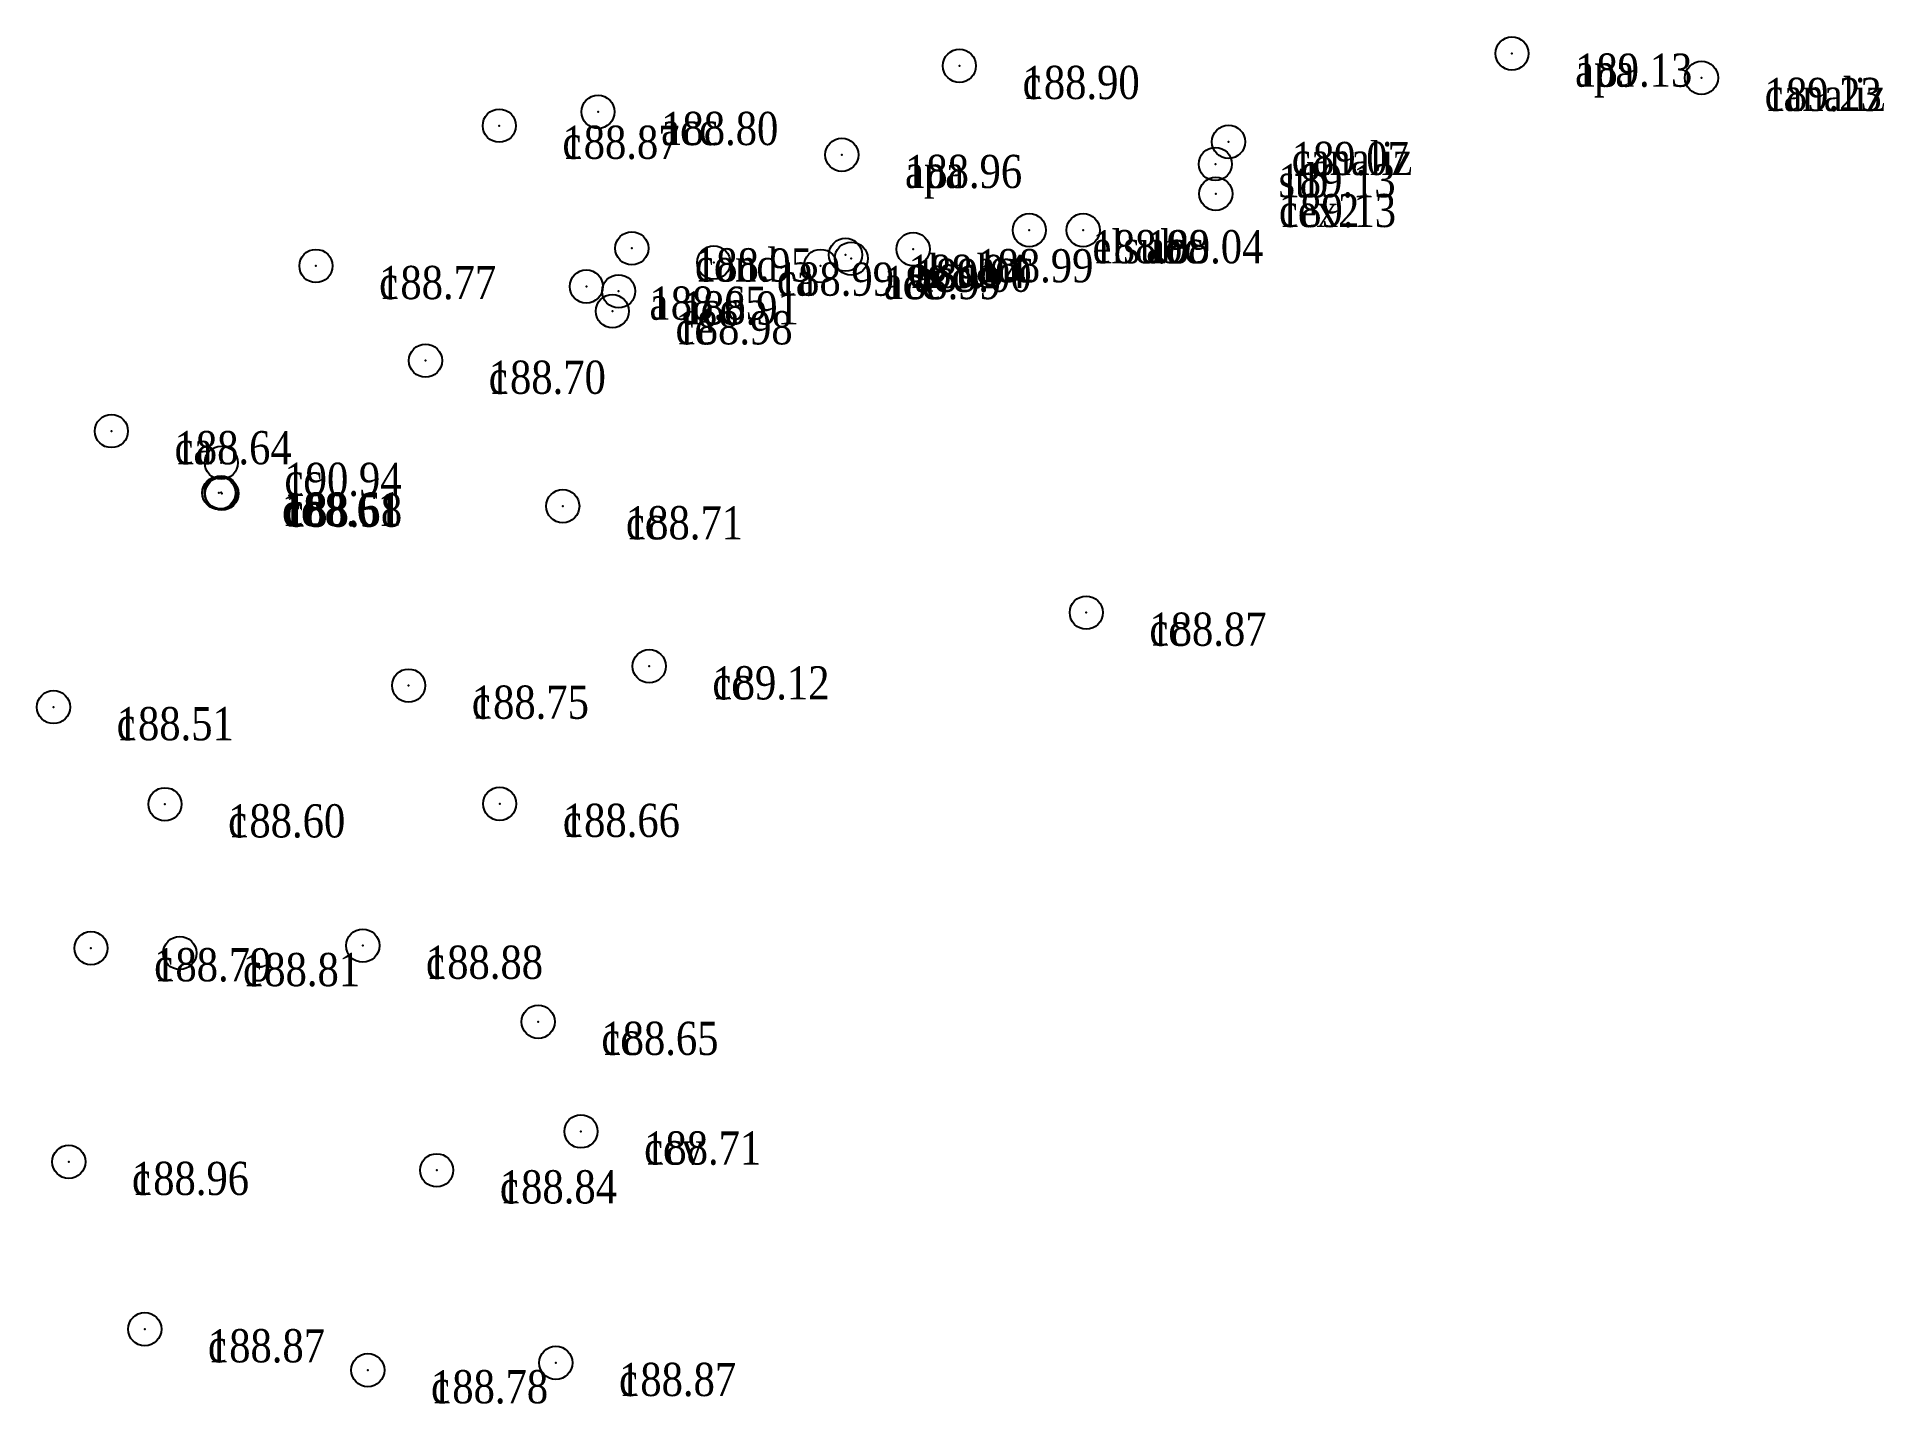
# Model space of a CAD drawing. Header units: inches. Extents: x 388206.2 to 388261.8, y 683683.1 to 683724.3.
import ezdxf

# ---------------------------------------------------------------- set-up
doc = ezdxf.new("R2010")
doc.units = ezdxf.units.IN
doc.header["$MEASUREMENT"] = 0
doc.header["$PDMODE"] = 32
doc.header["$PDSIZE"] = 1
for name, color, linetype in [('0_pct_coduri', 6, 'Continuous'), ('0_pct_cote', 5, 'Continuous'), ('0_pct_simboluri', 7, 'Continuous')]:
    doc.layers.add(name, color=color, linetype=linetype)
doc.styles.get("Standard").update_dxf_attribs({"font": 'arial.ttf'})
doc.styles.add('TIMES_NEW_ROMAN', font='times.ttf')

# ---------------------------------------------------------------- blocks, each defined once
blk = doc.blocks.new('Punct')
blk.add_point((0, 0))
at = {"flags": 1}
for tag, p in [('DENPCT', (1.4, 0)), ('COTA', (1.4, -2.5)), ('COD', (1.4, -5))]:
    blk.add_attdef(tag, p, '', height=1.5, dxfattribs=at)

msp = doc.modelspace()

# ---------------------------------------------------------------- block references
at = {"layer": '0_pct_simboluri'}
for p in [(388250.606, 683723.843, 189.13), (388233.953, 683723.472, 188.9), (388256.317, 683723.112, 189.23), (388223.062, 683722.085, 188.8), (388220.086, 683721.669, 188.87), (388230.411, 683720.791, 188.96), (388242.065, 683721.182, 189.07), (388241.666, 683720.513, 189.13), (388241.679, 683719.615, 189.13), (388236.06, 683718.522, 188.98), (388237.681, 683718.522, 189.04), (388224.08, 683717.973, 188.95), (388232.557, 683717.95, 188.99), (388214.561, 683717.442, 188.77), (388226.549, 683717.545, 188.99), (388229.77, 683717.442, 188.99), (388230.521, 683717.78, 188.94), (388230.694, 683717.662, 189), (388222.71, 683716.821, 188.65), (388223.683, 683716.678, 188.91), (388223.494, 683716.078, 188.98), (388217.865, 683714.588, 188.7), (388208.397, 683712.466, 188.64), (388211.708, 683711.513, 190.94), (388211.635, 683710.602, 188.61), (388211.7, 683710.619, 188.61), (388211.726, 683710.581, 188.58), (388221.999, 683710.203, 188.71), (388237.776, 683706.995, 188.87), (388224.606, 683705.379, 189.12), (388217.355, 683704.796, 188.75), (388206.653, 683704.149, 188.51), (388210.011, 683701.22, 188.6), (388220.098, 683701.235, 188.66), (388207.782, 683696.884, 188.79), (388215.972, 683696.959, 188.88), (388210.459, 683696.738, 188.81), (388221.26, 683694.666, 188.65), (388222.548, 683691.362, 188.71), (388207.112, 683690.446, 188.96), (388218.2, 683690.19, 188.84), (388209.402, 683685.402, 188.87), (388216.125, 683684.167, 188.78), (388221.792, 683684.387, 188.87)]:
    msp.add_blockref('Punct', p, dxfattribs=at)

# ---------------------------------------------------------------- texts
at = {"layer": '0_pct_coduri', "style": 'TIMES_NEW_ROMAN', "width": 0.85}
for s, p in [('apa', (388252.509, 683722.843, 189.13)), ('c', (388235.856, 683722.472, 188.9)), ('canaliz', (388258.22, 683722.112, 189.23)), ('acc', (388224.965, 683721.085, 188.8)), ('c', (388221.989, 683720.669, 188.87)), ('canaliz', (388243.968, 683720.182, 189.07)), ('apa', (388232.314, 683719.791, 188.96)), ('stb', (388243.569, 683719.513, 189.13)), ('cex2', (388243.582, 683718.615, 189.13)), ('elsub', (388237.963, 683717.522, 188.98)), ('cond', (388225.983, 683716.973, 188.95)), ('acc', (388239.584, 683717.522, 189.04)), ('elsub', (388232.424, 683716.78, 188.94)), ('acc', (388232.597, 683716.662, 189)), ('acc', (388234.46, 683716.95, 188.99)), ('c', (388216.464, 683716.442, 188.77)), ('ca', (388228.452, 683716.545, 188.99)), ('acc', (388231.673, 683716.442, 188.99)), ('a', (388224.613, 683715.821, 188.65)), ('acc', (388225.586, 683715.678, 188.91)), ('ce', (388225.397, 683715.078, 188.98)), ('c', (388219.768, 683713.588, 188.7)), ('ca', (388210.3, 683711.466, 188.64)), ('cc', (388213.611, 683710.513, 190.94)), ('cc', (388213.538, 683709.602, 188.61)), ('cc', (388213.603, 683709.619, 188.61)), ('cc', (388213.629, 683709.581, 188.58)), ('cc', (388223.902, 683709.203, 188.71)), ('cc', (388239.679, 683705.995, 188.87)), ('cc', (388226.509, 683704.379, 189.12)), ('c', (388219.258, 683703.796, 188.75)), ('c', (388208.556, 683703.149, 188.51)), ('c', (388211.914, 683700.22, 188.6)), ('c', (388222.001, 683700.235, 188.66)), ('c', (388209.685, 683695.884, 188.79)), ('c', (388212.362, 683695.738, 188.81)), ('c', (388217.875, 683695.959, 188.88)), ('cc', (388223.163, 683693.666, 188.65)), ('ccv', (388224.451, 683690.362, 188.71)), ('c', (388209.015, 683689.446, 188.96)), ('c', (388220.103, 683689.19, 188.84)), ('c', (388211.305, 683684.402, 188.87)), ('c', (388223.695, 683683.387, 188.87)), ('c', (388218.028, 683683.167, 188.78))]:
    msp.add_text(s, height=1, dxfattribs=at).set_placement(p)
at = {"layer": '0_pct_cote', "style": 'TIMES_NEW_ROMAN', "width": 0.85}
for s, p in [('188.90', (388235.856, 683722.472, 188.9)), ('189.13', (388252.509, 683722.843, 189.13)), ('189.23', (388258.22, 683722.112, 189.23)), ('188.80', (388224.965, 683721.085, 188.8)), ('188.87', (388221.989, 683720.669, 188.87)), ('189.07', (388243.968, 683720.182, 189.07)), ('188.96', (388232.314, 683719.791, 188.96)), ('189.13', (388243.569, 683719.513, 189.13)), ('189.13', (388243.582, 683718.615, 189.13)), ('188.98', (388237.963, 683717.522, 188.98)), ('189.04', (388239.584, 683717.522, 189.04)), ('188.95', (388225.983, 683716.973, 188.95)), ('188.99', (388234.46, 683716.95, 188.99)), ('188.77', (388216.464, 683716.442, 188.77)), ('188.99', (388228.452, 683716.545, 188.99)), ('188.99', (388231.673, 683716.442, 188.99)), ('188.94', (388232.424, 683716.78, 188.94)), ('189.00', (388232.597, 683716.662, 189)), ('188.65', (388224.613, 683715.821, 188.65)), ('188.91', (388225.586, 683715.678, 188.91)), ('188.98', (388225.397, 683715.078, 188.98)), ('188.70', (388219.768, 683713.588, 188.7)), ('188.64', (388210.3, 683711.466, 188.64)), ('190.94', (388213.611, 683710.513, 190.94)), ('188.61', (388213.538, 683709.602, 188.61)), ('188.61', (388213.603, 683709.619, 188.61)), ('188.58', (388213.629, 683709.581, 188.58)), ('188.71', (388223.902, 683709.203, 188.71)), ('188.87', (388239.679, 683705.995, 188.87)), ('189.12', (388226.509, 683704.379, 189.12)), ('188.75', (388219.258, 683703.796, 188.75)), ('188.51', (388208.556, 683703.149, 188.51)), ('188.60', (388211.914, 683700.22, 188.6)), ('188.66', (388222.001, 683700.235, 188.66)), ('188.79', (388209.685, 683695.884, 188.79)), ('188.81', (388212.362, 683695.738, 188.81)), ('188.88', (388217.875, 683695.959, 188.88)), ('188.65', (388223.163, 683693.666, 188.65)), ('188.71', (388224.451, 683690.362, 188.71)), ('188.96', (388209.015, 683689.446, 188.96)), ('188.84', (388220.103, 683689.19, 188.84)), ('188.87', (388211.305, 683684.402, 188.87)), ('188.78', (388218.028, 683683.167, 188.78)), ('188.87', (388223.695, 683683.387, 188.87))]:
    msp.add_text(s, height=1, dxfattribs=at).set_placement(p)

doc.saveas('drawing.dxf')
